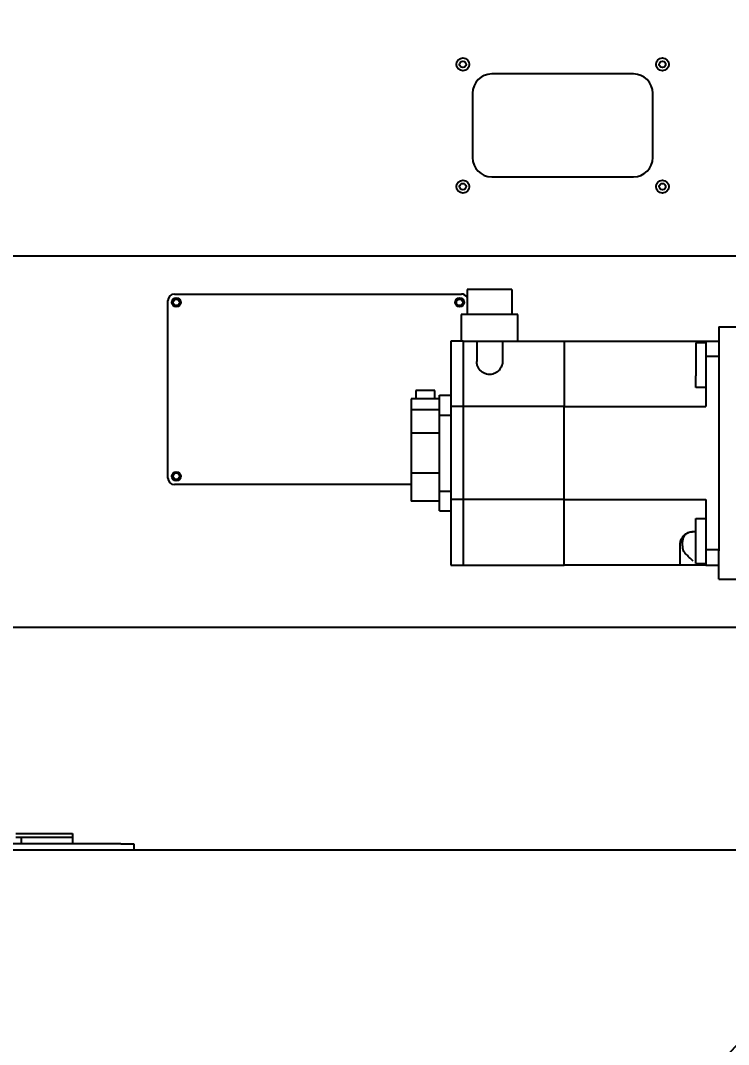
# Model space of a CAD drawing. Extents: x 28911 to 70911, y -59 to 29641.
# Drawn here: x 37067 to 37617, y 5682 to 6478 of the extents above; entities that cross this region are included whole.
import ezdxf

# ---------------------------------------------------------------- set-up
doc = ezdxf.new("R2010")
doc.units = 0
doc.header["$LTSCALE"] = 300
doc.header["$MEASUREMENT"] = 0
doc.layers.add('.', color=6, linetype='Continuous')
doc.layers.add('ddim', color=7, linetype='Continuous')
doc.styles.get("Standard").update_dxf_attribs({"font": 'STANDARD'})
doc.dimstyles.new('sc1a100$0', dxfattribs={"dimscale": 100, "dimtxt": 3, "dimasz": 3, "dimexe": 0, "dimexo": 0, "dimgap": 1, "dimtad": 1, "dimzin": 12, "dimdsep": 46, "dimtxsty": 'Standard', "dimblk": 'CLOSEDBLANK', "dimcen": 1, "dimclrd": 253, "dimclre": 253, "dimclrt": 2, "dimadec": 0, "dimazin": 3, "dimtfac": 1, "dimtmove": 0, "dimatfit": 1, "dimldrblk": 'CLOSEDBLANK', "dimfxl": 1, "dimtolj": 1, "dimtzin": 0, "dimarcsym": 0})

# ---------------------------------------------------------------- blocks, each defined once
blk = doc.blocks.new('A$C714e681e')
at = {"color": 7, "linetype": 'Continuous', "lineweight": 25}
for p, q in [((-434.4, 603), (-544.4, 603)), ((-559.4, 588), (-559.4, 538)), ((-419.4, 538), (-419.4, 588)), ((-544.4, 523), (-434.4, 523)), ((-790.9, 432), (-567.9, 432)), ((-563.47, 435.5), (-563.47, 416.2)), ((-528.73, 435.5), (-563.47, 435.5)), ((-528.73, 435.5), (-528.73, 416.2)), ((-795.9, 289), (-795.9, 427)), ((-568.1, 416.2), (-568.1, 395.5)), ((-524.1, 416.2), (-568.1, 416.2)), ((-524.1, 395.5), (-524.1, 416.2)), ((-368.1, 406.5), (-353.1, 406.5)), ((-576.1, 395.5), (-576.1, 344.54)), ((-566.6, 395.5), (-576.1, 395.5)), ((-566.6, 395.5), (-566.6, 344.54)), ((-566.6, 395.5), (-556.1, 395.5)), ((-556.1, 395.5), (-556.1, 379.54)), ((-556.1, 395.5), (-536.1, 395.5)), ((-536.1, 395.5), (-488.1, 395.5)), ((-536.1, 395.5), (-536.1, 379.54)), ((-488.1, 395.5), (-378.1, 395.5)), ((-488.1, 395.5), (-488.1, 344.54)), ((-378.1, 394.21), (-386.1, 394.21)), ((-386.1, 394.21), (-386.1, 368.6)), ((-378.1, 395.5), (-378.1, 389.82)), ((-378.1, 395.5), (-368.1, 395.5)), ((-378.1, 389.82), (-378.1, 383.71)), ((-378.1, 383.71), (-378.1, 344.54)), ((-378.1, 383.71), (-368.1, 383.71)), ((-368.1, 384.5), (-368.1, 232.5)), ((-386.1, 359.41), (-386.1, 368.6)), ((-378.1, 359.41), (-386.1, 359.41)), ((-585.1, 350.5), (-607.1, 350.5)), ((-607.1, 350.5), (-607.1, 342)), ((-603.5, 357.2), (-603.5, 350.5)), ((-588.7, 357.2), (-603.5, 357.2)), ((-588.7, 350.5), (-588.7, 357.2)), ((-585.1, 353.5), (-576.1, 353.5)), ((-585.1, 338), (-585.1, 353.5)), ((-566.6, 344.54), (-576.1, 344.54)), ((-576.1, 344.54), (-576.1, 272.46)), ((-566.6, 344.54), (-566.6, 272.46)), ((-488.1, 344.54), (-566.6, 344.54)), ((-488.1, 344.54), (-378.1, 344.54)), ((-488.1, 272.46), (-488.1, 344.54)), ((-607.1, 342), (-607.1, 324.03)), ((-585.1, 342), (-607.1, 342)), ((-585.1, 338), (-576.1, 338)), ((-585.1, 279), (-585.1, 338)), ((-585.1, 324.03), (-607.1, 324.03)), ((-607.1, 324.03), (-607.1, 292.97)), ((-585.1, 292.97), (-607.1, 292.97)), ((-607.1, 292.97), (-607.1, 271)), ((-607.1, 284), (-790.9, 284)), ((-585.1, 279), (-576.1, 279)), ((-585.1, 263.5), (-585.1, 279)), ((-585.1, 271), (-607.1, 271)), ((-566.6, 272.46), (-576.1, 272.46)), ((-576.1, 272.46), (-576.1, 221.5)), ((-566.6, 272.46), (-566.6, 221.5)), ((-488.1, 272.46), (-566.6, 272.46)), ((-488.1, 272.46), (-378.1, 272.46)), ((-488.1, 221.5), (-488.1, 272.46)), ((-378.1, 272.46), (-378.1, 233.29)), ((-585.1, 263.5), (-576.1, 263.5)), ((-386.1, 257.59), (-378.1, 257.59)), ((-386.1, 248.4), (-386.1, 257.59)), ((-388.1, 247.46), (-386.1, 247.46)), ((-388.1, 247.44), (-386.1, 247.44)), ((-386.1, 222.79), (-386.1, 248.4)), ((-398.1, 221.5), (-398.1, 237.46)), ((-368.1, 233.29), (-378.1, 233.29)), ((-378.1, 233.29), (-378.1, 227.18)), ((-386.1, 222.79), (-378.1, 222.79)), ((-378.1, 227.18), (-378.1, 221.5)), ((-576.1, 221.5), (-566.6, 221.5)), ((-566.6, 221.5), (-488.1, 221.5)), ((-398.1, 221.5), (-488.1, 221.5)), ((-388.1, 221.5), (-398.1, 221.5)), ((-378.1, 221.5), (-388.1, 221.5)), ((-378.1, 221.5), (-368.1, 221.5)), ((-368.1, 210.5), (-353.1, 210.5)), ((-227.4, 173), (-1449.4, 173)), ((-913.9, 13), (-871.9, 13)), ((-913.9, 10), (-909.9, 10)), ((-909.9, 10), (-909.9, 5)), ((-909.9, 10), (-869.9, 10)), ((-871.9, 13), (-869.9, 13)), ((-869.9, 13), (-869.9, 10)), ((-869.9, 10), (-869.9, 5)), ((-832.4, 0), (-1492.4, 0)), ((-832.4, 5), (-923.9, 5)), ((-832.4, 5), (-822.4, 5)), ((-822.4, 0), (-832.4, 0)), ((-822.4, 5), (-822.4, 0))]:
    blk.add_line(p, q, dxfattribs=at)
for centre, radius in [((-566.9, 610.5), 5), ((-566.9, 610.5), 2.5), ((-411.9, 610.5), 5), ((-411.9, 610.5), 2.5), ((-566.9, 515.5), 5), ((-566.9, 515.5), 2.5), ((-411.9, 515.5), 5), ((-411.9, 515.5), 2.5), ((-789.4, 425.5), 3.5), ((-789.4, 425.5), 2.5), ((-569.4, 425.5), 3.5), ((-569.4, 425.5), 2.5), ((-789.4, 290.5), 3.5), ((-789.4, 290.5), 2.5)]:
    blk.add_circle(centre, radius, dxfattribs=at)
for centre, radius, start, end in [((-544.4, 588), 15, 90, 180), ((-434.4, 588), 15, 0, 90), ((-544.4, 538), 15, 180, 270), ((-434.4, 538), 15, 270, 0), ((-790.9, 427), 5, 90, 180), ((-567.9, 427), 5, 27.74848, 90), ((-790.9, 289), 5, 180, 270)]:
    blk.add_arc(centre, radius, start, end, dxfattribs=at)
for points in [[(-368.1, 406.5), (-368.1, 406.42), (-368.1, 406.25), (-368.1, 404.95), (-368.1, 402.91), (-368.1, 400.16), (-368.1, 396.8), (-368.1, 392.97), (-368.1, 388.82), (-368.1, 385.94), (-368.1, 384.5)], [(-368.1, 210.5), (-368.1, 210.58), (-368.1, 210.75), (-368.1, 212.05), (-368.1, 214.09), (-368.1, 216.84), (-368.1, 220.2), (-368.1, 224.03), (-368.1, 228.18), (-368.1, 231.06), (-368.1, 232.5)]]:
    blk.add_open_spline(points, degree=3, dxfattribs=at)
for points, knots in [([(-536.1, 379.54), (-536.11, 379.22), (-536.13, 378.59), (-536.26, 377.66), (-536.54, 376.5), (-537.08, 375.1), (-537.88, 373.77), (-538.75, 372.73), (-539.52, 371.98), (-540.39, 371.3), (-541.7, 370.5), (-543.57, 369.76), (-546.1, 369.43), (-548.63, 369.76), (-550.5, 370.5), (-551.81, 371.3), (-552.68, 371.98), (-553.45, 372.73), (-554.17, 373.6), (-554.81, 374.58), (-555.34, 375.65), (-555.93, 377.29), (-556.03, 378.6), (-556.1, 379.54)], [0, 0, 0, 0, 0.035096, 0.06988, 0.104515, 0.165327, 0.230684, 0.265327, 0.298822, 0.333805, 0.367421, 0.434508, 0.50005, 0.565592, 0.63268, 0.666282, 0.701278, 0.734759, 0.769416, 0.81264, 0.854882, 0.895646, 1, 1, 1, 1]), ([(-398.1, 237.46), (-398.01, 238.48), (-397.84, 240.51), (-396.39, 243.31), (-394.22, 245.66), (-392.13, 246.56), (-391.17, 246.98)], [0, 0, 0, 0, 0.270524, 0.541743, 0.789121, 1, 1, 1, 1]), ([(-393.92, 230.23), (-394.4, 230.83), (-395.36, 232.03), (-396.05, 234.41), (-396.35, 236.95), (-396.29, 239.54), (-395.86, 242.04), (-394.93, 244.26), (-393.41, 246.03), (-391.91, 246.67), (-391.17, 246.98)], [0, 0, 0, 0, 0.124848, 0.249798, 0.374584, 0.499517, 0.624774, 0.750008, 0.875072, 1, 1, 1, 1]), ([(-391.17, 246.98), (-390.67, 247.12), (-389.68, 247.4), (-388.62, 247.44), (-388.1, 247.46)], [0, 0, 0, 0, 0.507793, 1, 1, 1, 1]), ([(-391.17, 246.98), (-390.68, 247.12), (-389.69, 247.38), (-388.63, 247.42), (-388.1, 247.44)], [0, 0, 0, 0, 0.495963, 1, 1, 1, 1]), ([(-388.1, 224.41), (-389.13, 225.44), (-391.15, 227.46), (-393.01, 229.32), (-393.92, 230.23)], [0, 0, 0, 0, 0.511768, 1, 1, 1, 1])]:
    blk.add_open_spline(points, degree=3, knots=knots, dxfattribs=at)
blk = doc.blocks.new('_ClosedBlank')
at = {"color": 0, "linetype": 'ByBlock', "lineweight": -2}
for p, q in [((-1, 0.1667), (0, 0)), ((-1, 0.1667), (-1, -0.1667)), ((0, 0), (-1, -0.1667))]:
    blk.add_line(p, q, dxfattribs=at)
blk = doc.blocks.new('*D61')
at = {"color": 253, "lineweight": -2, "ltscale": 50, "transparency": 16777216}
for p, q in [((37900.94, 6180.34), (37900.94, 3552.74)), ((34200.95, 5833.34), (34200.95, 3552.74)), ((34500.95, 3552.74), (37600.94, 3552.74))]:
    blk.add_line(p, q, dxfattribs=at)
at = {"layer": 'DEFPOINTS', "color": 0, "ltscale": 50, "transparency": 16777216}
for p in [(37900.94, 6180.34), (34200.95, 5833.34), (37900.94, 3552.74)]:
    blk.add_point(p, dxfattribs=at)
at = {"color": 253, "lineweight": -2, "ltscale": 50, "transparency": 16777216, "xscale": 300, "yscale": 300, "zscale": 300, "rotation": 180}
blk.add_blockref('_ClosedBlank', (34200.95, 3552.74), dxfattribs=at)
at = {"color": 253, "lineweight": -2, "ltscale": 50, "transparency": 16777216, "xscale": 300, "yscale": 300, "zscale": 300}
blk.add_blockref('_ClosedBlank', (37900.94, 3552.74), dxfattribs=at)
at = {"color": 2, "ltscale": 50, "transparency": 16777216, "insert": (36050.94, 3802.74), "char_height": 300, "attachment_point": 5}
blk.add_mtext('\\A1;3700', dxfattribs=at)
blk = doc.blocks.new('*D87')
at = {"layer": 'ddim', "color": 253, "lineweight": -2, "ltscale": 50, "transparency": 16777216}
for p, q in [((36093.07, 7018.34), (36093.07, 8718.34)), ((37521.31, 6718.34), (36093.07, 6718.34)), ((36093.07, 6294.84), (36093.07, 6718.34)), ((38023.94, 6294.84), (36093.07, 6294.84)), ((36093.07, 5994.84), (36093.07, 5694.84))]:
    blk.add_line(p, q, dxfattribs=at)
at = {"layer": 'DEFPOINTS', "color": 0, "ltscale": 50, "transparency": 16777216}
for p in [(37521.31, 6718.34), (36093.07, 6294.84), (38023.94, 6294.84)]:
    blk.add_point(p, dxfattribs=at)
at = {"layer": 'ddim', "color": 253, "lineweight": -2, "ltscale": 50, "transparency": 16777216, "xscale": 300, "yscale": 300, "zscale": 300}
for p, rotation in [((36093.07, 6718.34), 270), ((36093.07, 6294.84), 90)]:
    blk.add_blockref('_ClosedBlank', p, dxfattribs=dict(at, rotation=rotation))
at = {"layer": 'ddim', "color": 2, "ltscale": 50, "transparency": 16777216, "insert": (35843.07, 8018.34), "char_height": 300, "attachment_point": 5, "rotation": 90}
blk.add_mtext('\\A1;423.5', dxfattribs=at)

msp = doc.modelspace()

# ---------------------------------------------------------------- hatches: boundary and pattern name
at = {"layer": '.'}
h = msp.add_hatch(dxfattribs=at)
h.set_pattern_fill('AR-CONC', color=253, scale=200)
h.set_pattern_definition([(50, (-75681.1, -13135.8), (1434.52, -125.504), [150, -1650]), (355, (-75681, -13135.8), (-277.503, 1504.384), [120, -1320]), (100.4514, (-75561.5, -13146.2), (1157.018, 1378.88), [127.48, -1402.284]), (46.1842, (-75681, -12735.8), (2134.483, -331.039), [225, -2475]), (96.6356, (-75503.2, -12763.4), (1869.324, 1948.237), [191.22, -2103.428]), (351.1842, (-75681, -12735.8), (1869.324, 1948.237), [180, -1980]), (21, (-75481.1, -12835.8), (1193.814, -805.238), [150, -1650]), (326, (-75481, -12835.8), (486.63, 1450.3), [120, -1320]), (71.4514, (-75381.6, -12902.9), (1680.445, 645.062), [127.48, -1402.284]), (37.5, (-75681.06, -13135.77), (24.3197, 665.7877), [0, -1304, 0, -1340, 0, -1325]), (7.5, (-75681.06, -13135.8), (526.139, 788.8234), [0, -764, 0, -1274, 0, -505]), (327.5, (-76127.06, -13135.8), (1067.6449, -45.1097), [0, -500, 0, -1560, 0, -2070]), (317.5, (-76327.1, -13135.8), (1166.372, 200.21), [0, -650, 0, -1036, 0, -1470])])
h.paths.add_polyline_path([(45639.718, 5833.338), (45616.07, 5833.338), (45616.07, 5733.338), (45592.546, 5733.338), (45592.546, 5798.729), (45583.494, 5798.729), (45583.494, 5805.782), (45604.323, 5805.782), (45604.323, 5833.338), (33799.981, 5833.338), (33799.981, 4234.595), (45639.718, 4234.595)])

# ---------------------------------------------------------------- linework, layer by layer
at = {"color": 3, "ltscale": 50}
msp.add_line((45685.531, 5833.338), (33857.16, 5833.338), dxfattribs=at)

# ---------------------------------------------------------------- block references
at = {"color": 4, "ltscale": 50}
msp.add_blockref('A$C714e681e', (37977.344, 5833.338), dxfattribs=at)

# ---------------------------------------------------------------- dimensions: what is measured, and where the dimension line sits
dim = msp.add_linear_dim(base=(37900.944, 3552.736), p1=(34200.946, 5833.338), p2=(37900.944, 6180.338), dimstyle='sc1a100$0', dxfattribs=at)
dim.commit()
dim.dimension.update_dxf_attribs({"geometry": '*D61', "text_midpoint": (36050.945, 3802.736)})
at = {"layer": 'ddim', "color": 1, "ltscale": 50}
dim = msp.add_linear_dim(base=(36093.069, 6294.838), p1=(37521.308, 6718.338), p2=(38023.944, 6294.838), angle=90, dimstyle='sc1a100$0', dxfattribs=at)
dim.commit()
dim.dimension.update_dxf_attribs({"geometry": '*D87', "text_midpoint": (36093.069, 8018.338), "dimtype": 160})

doc.saveas('drawing.dxf')
